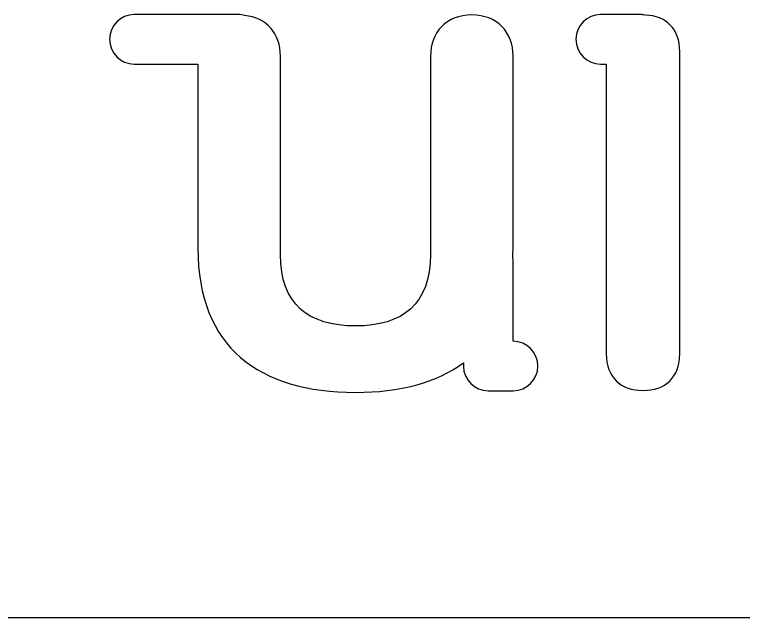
# Model space of a CAD drawing. Header units: millimetres. Extents: x -336 to 378, y -580 to 628.
# Drawn here: x -212.66 to -178.24, y -569.89 to -541.4 of the extents above; entities that cross this region are included whole.
import ezdxf

# ---------------------------------------------------------------- set-up
doc = ezdxf.new("R2010")
doc.units = ezdxf.units.MM
doc.layers.add('Cuts', color=1, linetype='Continuous', lineweight=25, true_color=0xff0000)
doc.layers.add('Text', color=5, linetype='Continuous', lineweight=25, true_color=0x0000ff)

msp = doc.modelspace()

# ---------------------------------------------------------------- linework, layer by layer
at = {"layer": 'Cuts', "color": 1, "lineweight": 25, "true_color": 0xff0000}
msp.add_lwpolyline([(-271.298, -569.889), (-21.268, -569.889)], dxfattribs=at)
at = {"layer": 'Text', "color": 5, "lineweight": 25, "true_color": 0x0000ff}
for points in [[(-202.095, -541.4), (-207.01, -541.4)], [(-183.127, -541.4), (-184.985, -541.4)], [(-181.249, -557.424), (-181.249, -543.156)], [(-200.107, -552.739), (-200.107, -543.37)], [(-193.021, -543.37), (-193.021, -552.739)], [(-189.121, -552.43), (-189.121, -543.37)], [(-207.01, -543.741), (-204.007, -543.741), (-204.007, -552.43)], [(-184.985, -543.741), (-184.72, -543.741), (-184.72, -557.424)], [(-189.121, -556.841), (-189.123, -552.996)], [(-191.464, -557.856), (-191.464, -558.011)], [(-190.294, -559.181), (-189.121, -559.181)]]:
    msp.add_lwpolyline(points, dxfattribs=at)
for points in [[(-207.01, -541.4), (-207.656, -541.4), (-208.18, -541.924), (-208.18, -542.57)], [(-201.802, -541.442), (-201.896, -541.417), (-201.993, -541.4), (-202.095, -541.4)], [(-200.107, -543.37), (-200.107, -542.292), (-200.764, -541.548), (-201.802, -541.442)], [(-191.071, -541.42), (-192.26, -541.42), (-193.021, -542.206), (-193.021, -543.37)], [(-189.121, -543.37), (-189.121, -542.205), (-189.882, -541.42), (-191.071, -541.42)], [(-184.985, -541.4), (-185.632, -541.4), (-186.156, -541.924), (-186.156, -542.57)], [(-182.88, -541.427), (-182.96, -541.411), (-183.042, -541.4), (-183.127, -541.4)], [(-181.249, -543.156), (-181.249, -542.055), (-181.895, -541.468), (-182.88, -541.427)], [(-208.18, -542.57), (-208.18, -543.217), (-207.656, -543.741), (-207.01, -543.741)], [(-186.156, -542.57), (-186.156, -543.217), (-185.632, -543.741), (-184.985, -543.741)], [(-204.007, -552.43), (-204.007, -557.137), (-201.106, -559.254), (-196.564, -559.254)], [(-189.138, -552.853), (-189.132, -552.712), (-189.121, -552.576), (-189.121, -552.43)], [(-196.564, -556.116), (-198.799, -556.116), (-200.107, -555.07), (-200.107, -552.739)], [(-193.021, -552.739), (-193.021, -555.07), (-194.329, -556.116), (-196.564, -556.116)], [(-189.123, -552.996), (-189.123, -552.947), (-189.132, -552.901), (-189.138, -552.853)], [(-187.95, -558.011), (-187.95, -557.365), (-188.475, -556.841), (-189.121, -556.841)], [(-184.72, -557.424), (-184.72, -558.565), (-184.031, -559.159), (-182.984, -559.159)], [(-182.984, -559.159), (-181.938, -559.159), (-181.249, -558.565), (-181.249, -557.424)], [(-196.564, -559.254), (-194.473, -559.254), (-192.737, -558.799), (-191.464, -557.856)], [(-191.464, -558.011), (-191.464, -558.657), (-190.94, -559.181), (-190.294, -559.181)], [(-189.121, -559.181), (-188.475, -559.181), (-187.95, -558.657), (-187.95, -558.011)]]:
    msp.add_open_spline(points, degree=3, dxfattribs=at)

doc.saveas('drawing.dxf')
